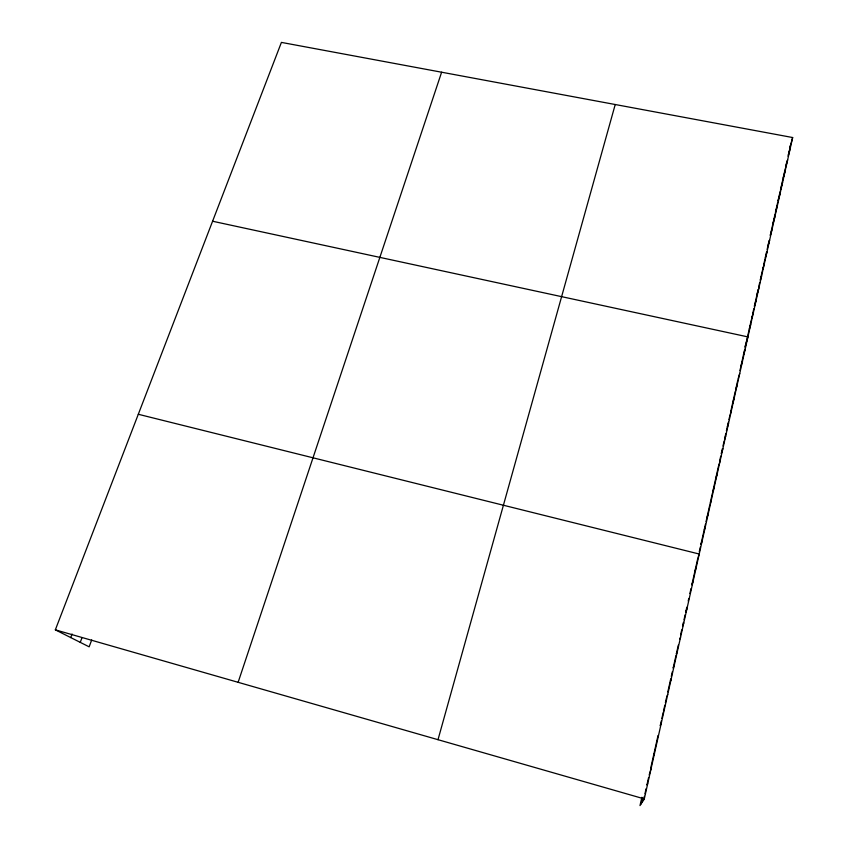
<?xml version="1.0" encoding="UTF-8"?>
<svg xmlns="http://www.w3.org/2000/svg" width="848" height="848" viewBox="0 0 848 848"><rect width="100%" height="100%" fill="white"/><g stroke="black" fill="none" stroke-linecap="round" stroke-linejoin="round"><path stroke-width="1.27" d="M641.862 797.3L639.996 805.6L644.289 798.911L792.657 137.535L281.409 42.4L55.343 629.841L89.146 646.833L91.711 639.964M641.12 803.851L642.477 797.809M642.328 801.964L643.155 798.265M643.547 800.067L644.395 796.293M644.957 793.781L646.081 788.746M648.614 777.489L646.929 784.972L647.713 783.637M649.176 774.987L651.116 768.489M650.851 767.525L658.037 735.492M661.323 720.874L660.232 725.718L661.154 723.694M661.864 718.447L663.221 712.394M664.843 705.165L663.496 711.175L664.461 708.981M665.383 702.759L666.464 697.946M667.811 691.957L669.952 682.407M670.217 681.22L670.747 678.845M671.287 676.471L672.347 671.733M676.026 655.324L673.142 668.171L674.213 665.489M678.326 645.116L676.322 654.041L677.425 651.211M680.605 634.951L681.739 629.884M683.446 622.315L682.598 626.078L683.764 622.941M684.007 619.793L685.131 614.768M686.816 607.253L685.703 612.256L686.901 608.959M688.216 601.02L688.777 598.518M689.89 593.558L691.003 588.597M694.607 572.57L691.841 584.887L693.102 581.293M697.893 557.899L694.883 571.34L696.176 567.619M699.261 551.825L700.353 546.971M703.872 531.283L700.893 544.543L702.25 540.536M704.137 530.085L705.483 524.106M706.024 521.711L706.554 519.315M709.765 505.037L706.829 518.117L708.239 513.835M710.295 502.673L712.415 493.229M718.447 466.347L712.68 492.052L714.143 487.505M719.592 461.248L720.736 456.16M722.443 448.56L721.298 453.616L722.846 448.687M723.005 446.037L724.139 440.981M724.701 438.469L725.835 433.455M726.397 430.943L726.959 428.431M727.234 427.18L728.358 422.198M728.92 419.707L729.471 417.205M730.594 412.245L735.301 391.278M735.566 390.059L737.76 380.286M739.944 370.565L740.495 368.138M744.544 350.076L740.76 366.919L742.488 361.163M745.085 347.68L748.911 330.625M749.187 329.406L751.37 319.664M752.187 316.028L751.646 318.456L753.459 312.255M752.727 313.612L753.808 308.778M758.123 289.571L754.36 306.361L756.193 300.054M758.663 287.186L759.734 282.416M760.264 280.041L762.394 270.565M762.659 269.378L763.179 267.025M763.709 264.671L765.034 258.788M765.299 257.612L766.613 251.771M767.133 249.429L767.663 247.086M767.949 245.803L769.104 240.631M772.57 225.208L770.27 235.468L772.231 228.547M775.146 213.738L772.857 223.925L774.849 216.908M777.701 202.333L775.432 212.456L777.446 205.343M780.245 191.012L777.987 201.071L780.022 193.853M782.768 179.755L780.531 189.751L782.577 182.437M785.28 168.572L783.054 178.504L785.121 171.105M786.944 161.162L785.555 167.332L787.644 159.837M788.322 155.004L789.424 150.107M789.976 147.658L790.527 145.209L789.817 147.753M790.834 144.107L792.657 137.535M788.046 156.233L790.156 148.654M438.003 739.689L615.224 104.516M767.981 245.952L769.602 240.26M765.352 257.665L766.963 252.057M762.712 269.452L764.292 263.94M760.359 280.243L761.61 275.897M757.052 294.341L758.918 287.928M749.272 329.406L750.703 324.54M745.053 346.609L747.925 336.91L212.583 221.233M743.473 354.867L745.212 348.994M738.036 379.056L739.732 373.417M735.629 390.175L736.965 385.755M732.534 403.574L734.188 398.168M729.757 415.965L731.379 410.676M727.277 427.392L728.559 423.258M724.531 439.72L725.708 435.936M718.828 465.139L719.963 461.545M715.574 479.152L717.069 474.477M710.126 503.935L711.196 500.627M238.129 682.311L441.617 72.218M704.222 530.244L705.25 527.138M698.233 556.924L699.218 554.03L138.309 414.269M80.253 642.36L82.002 637.707M679.842 639.01L680.605 637.018M70.744 637.579L72.091 634.028M670.302 681.559L670.991 679.884M666.74 696.738L667.736 694.385M653.628 755.133L654.486 753.448M55.343 629.841L644.289 798.911"/></g></svg>
